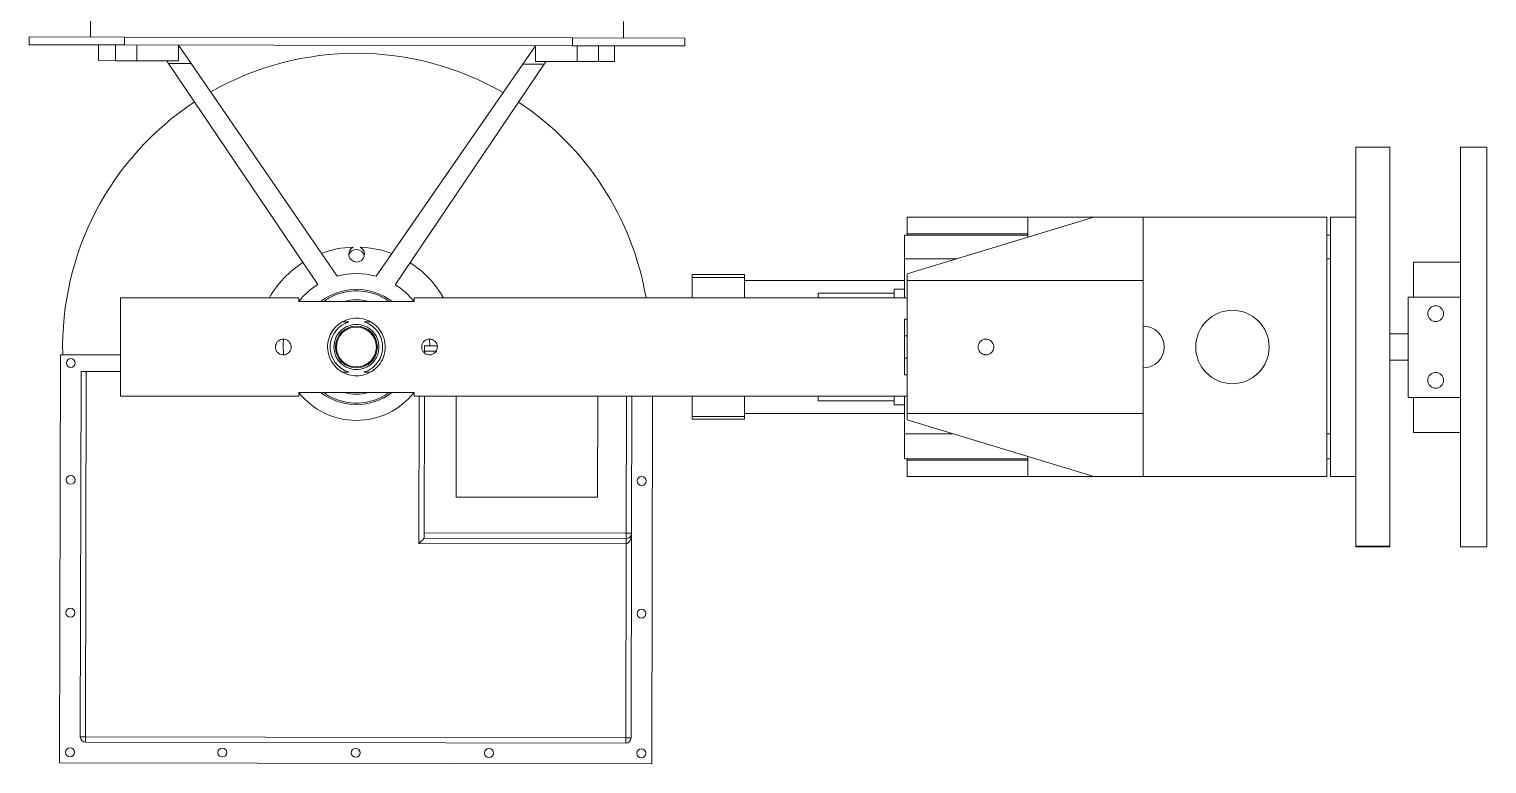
# Model space of a CAD drawing. Header units: millimetres. Extents: x 11 to 421, y 5 to 275.
# Drawn here: x 49.31 to 77.1, y 115.18 to 129.19 of the extents above; entities that cross this region are included whole.
import ezdxf

# ---------------------------------------------------------------- set-up
doc = ezdxf.new("R2010")
doc.units = ezdxf.units.MM

msp = doc.modelspace()

# ---------------------------------------------------------------- linework, layer by layer
at = {"color": 7, "linetype": 'Continuous', "lineweight": 15}
for p, q in [((50.478, 129.354), (50.478, 129.037)), ((60.638, 129.335), (60.638, 129.018)), ((49.307, 128.889), (49.308, 129.039)), ((51.124, 129.036), (49.308, 129.039)), ((51.124, 129.036), (51.123, 128.886)), ((51.124, 129.036), (59.664, 129.02)), ((59.664, 128.87), (59.664, 129.02)), ((61.808, 129.016), (59.664, 129.02)), ((61.808, 129.016), (61.807, 128.866)), ((49.307, 128.889), (51.123, 128.886)), ((50.628, 128.587), (50.628, 128.887)), ((50.953, 128.586), (50.954, 128.886)), ((51.123, 128.886), (59.664, 128.87)), ((51.357, 128.585), (51.357, 128.885)), ((52.157, 128.584), (52.157, 128.884)), ((52.397, 128.533), (52.157, 128.884)), ((58.957, 128.871), (58.716, 128.521)), ((58.957, 128.571), (58.957, 128.871)), ((59.664, 128.87), (61.807, 128.866)), ((59.757, 128.569), (59.757, 128.869)), ((60.16, 128.569), (60.161, 128.869)), ((60.464, 128.568), (60.465, 128.868)), ((50.628, 128.587), (50.953, 128.586)), ((50.953, 128.586), (51.357, 128.585)), ((51.357, 128.585), (52.157, 128.584)), ((51.931, 128.584), (51.965, 128.534)), ((51.965, 128.534), (52.397, 128.533)), ((51.965, 128.534), (54.81, 124.318)), ((55.177, 124.478), (52.397, 128.533)), ((58.716, 128.521), (55.921, 124.476)), ((56.288, 124.315), (59.128, 128.521)), ((58.716, 128.521), (59.128, 128.521)), ((58.957, 128.571), (59.757, 128.569)), ((59.128, 128.521), (59.162, 128.571)), ((59.757, 128.569), (60.16, 128.569)), ((60.16, 128.569), (60.464, 128.568)), ((75.246, 126.937), (74.596, 126.937)), ((74.596, 126.937), (74.596, 119.329)), ((75.246, 126.937), (75.246, 119.329)), ((77.096, 126.937), (76.596, 126.937)), ((76.596, 126.937), (76.596, 119.317)), ((77.096, 126.937), (77.096, 119.317)), ((66.046, 124.519), (69.607, 125.6)), ((66.046, 125.6), (66.046, 125.282)), ((68.346, 125.6), (66.046, 125.6)), ((68.346, 125.6), (68.346, 125.217)), ((68.346, 125.6), (69.607, 125.6)), ((69.607, 125.6), (70.546, 125.6)), ((70.546, 124.397), (70.546, 125.6)), ((74.046, 125.6), (70.546, 125.6)), ((74.046, 125.6), (74.046, 120.655)), ((74.116, 120.655), (74.116, 125.6)), ((74.116, 125.6), (74.596, 125.6)), ((68.346, 125.257), (65.996, 125.257)), ((65.996, 125.257), (65.996, 124.805)), ((66.046, 125.282), (68.346, 125.282)), ((66.046, 125.282), (66.046, 125.257)), ((74.046, 125.257), (74.116, 125.257)), ((66.99, 124.805), (65.996, 124.805)), ((65.996, 124.805), (65.996, 124.063)), ((74.046, 124.805), (74.116, 124.805)), ((61.946, 124.455), (61.946, 124.507)), ((62.946, 124.455), (62.946, 124.507)), ((66.046, 124.397), (66.046, 124.519)), ((75.696, 124.08), (75.696, 124.742)), ((61.946, 124.063), (61.946, 124.455)), ((62.946, 124.063), (62.946, 124.455)), ((65.796, 124.063), (65.796, 124.227)), ((66.046, 121.857), (66.046, 124.397)), ((66.046, 124.397), (70.546, 124.397)), ((70.546, 121.857), (70.546, 124.397)), ((51.046, 123.127), (51.046, 124.063)), ((54.446, 124.063), (54.446, 123.995)), ((54.446, 123.995), (56.646, 123.995)), ((56.646, 123.995), (56.646, 124.063)), ((64.346, 124.156), (65.796, 124.156)), ((64.346, 124.063), (64.346, 124.156)), ((75.596, 122.161), (75.596, 124.08)), ((75.596, 124.08), (75.696, 124.08)), ((75.696, 124.08), (76.596, 124.08)), ((55.292, 123.605), (55.4, 123.605)), ((55.817, 123.605), (55.693, 123.605)), ((66.046, 123.66), (65.996, 123.66)), ((65.996, 123.66), (65.996, 122.595)), ((51.046, 122.191), (51.046, 123.127)), ((56.846, 123.149), (57.087, 123.148)), ((56.946, 123.148), (56.938, 123.277)), ((66.046, 123.341), (65.996, 123.341)), ((49.888, 115.2), (49.902, 122.979)), ((49.902, 122.979), (51.046, 122.977)), ((56.846, 123.049), (56.846, 123.013)), ((57.066, 123.048), (56.846, 123.049)), ((65.996, 122.914), (66.046, 122.914)), ((50.282, 115.694), (50.296, 122.661)), ((50.396, 122.661), (50.382, 115.693)), ((51.046, 122.66), (50.396, 122.661)), ((55.4, 122.649), (55.279, 122.649)), ((55.693, 122.649), (55.801, 122.649)), ((65.996, 122.595), (66.046, 122.595)), ((56.646, 122.259), (54.446, 122.259)), ((54.446, 122.259), (54.446, 122.191)), ((56.646, 122.191), (56.646, 122.259)), ((56.739, 119.382), (56.745, 122.191)), ((56.845, 122.191), (56.84, 119.582)), ((57.45, 122.191), (57.446, 120.266)), ((60.145, 120.261), (60.148, 122.191)), ((60.69, 119.575), (60.695, 122.191)), ((60.795, 122.191), (60.79, 119.575)), ((61.188, 122.191), (61.175, 115.179)), ((61.946, 121.799), (61.946, 122.191)), ((62.946, 121.799), (62.946, 122.191)), ((64.346, 122.099), (64.346, 122.191)), ((64.346, 122.099), (65.796, 122.099)), ((65.796, 122.027), (65.796, 122.191)), ((65.996, 122.191), (65.996, 121.473)), ((75.596, 122.161), (75.696, 122.161)), ((75.696, 122.161), (76.596, 122.161)), ((75.696, 121.499), (75.696, 122.161)), ((61.946, 121.748), (61.946, 121.799)), ((62.946, 121.748), (62.946, 121.799)), ((66.046, 121.857), (70.546, 121.857)), ((66.046, 121.736), (66.046, 121.857)), ((69.607, 120.655), (66.046, 121.736)), ((70.546, 120.655), (70.546, 121.857)), ((66.911, 121.473), (65.996, 121.473)), ((65.996, 121.473), (65.996, 120.997)), ((74.046, 121.473), (74.116, 121.473)), ((68.346, 120.997), (65.996, 120.997)), ((66.046, 120.997), (66.046, 120.972)), ((66.046, 120.972), (66.046, 120.655)), ((68.346, 120.972), (66.046, 120.972)), ((68.346, 121.038), (68.346, 120.655)), ((74.046, 120.997), (74.116, 120.997)), ((66.046, 120.655), (68.346, 120.655)), ((68.346, 120.655), (69.607, 120.655)), ((69.607, 120.655), (70.546, 120.655)), ((74.046, 120.655), (70.546, 120.655)), ((74.116, 120.655), (74.596, 120.655)), ((57.446, 120.266), (60.145, 120.261)), ((56.84, 119.582), (60.69, 119.575)), ((60.79, 119.575), (60.782, 115.674)), ((60.689, 119.375), (56.739, 119.382)), ((60.69, 119.475), (56.84, 119.482)), ((60.682, 115.674), (60.689, 119.375)), ((75.246, 119.329), (74.596, 119.329)), ((74.596, 119.329), (74.596, 119.317)), ((75.246, 119.317), (74.596, 119.317)), ((75.246, 119.329), (75.246, 119.317)), ((77.096, 119.317), (76.596, 119.317)), ((50.382, 115.693), (60.682, 115.674)), ((60.682, 115.574), (50.382, 115.593)), ((61.175, 115.179), (49.888, 115.2))]:
    msp.add_line(p, q, dxfattribs=at)
at = {"color": 7, "linetype": 'Continuous', "lineweight": 15, "flags": 128}
for points in [[(54.155, 123.277), (54.147, 123.172), (54.155, 122.971)], [(56.846, 123.049), (56.846, 123.068), (56.846, 123.087), (56.846, 123.104), (56.846, 123.119), (56.846, 123.132), (56.846, 123.141), (56.846, 123.147), (56.846, 123.149)], [(50.296, 122.661), (50.297, 122.661), (50.303, 122.661), (50.312, 122.661), (50.325, 122.661), (50.34, 122.661), (50.357, 122.661), (50.376, 122.661), (50.396, 122.661)], [(56.84, 119.482), (56.84, 119.484), (56.84, 119.49), (56.84, 119.499), (56.84, 119.511), (56.84, 119.527), (56.84, 119.544), (56.84, 119.563), (56.84, 119.582)], [(60.69, 119.575), (60.709, 119.575), (60.728, 119.575), (60.745, 119.575), (60.76, 119.575), (60.773, 119.575), (60.782, 119.575), (60.788, 119.575), (60.79, 119.575)], [(60.69, 119.475), (60.69, 119.477), (60.69, 119.482), (60.69, 119.492), (60.69, 119.504), (60.69, 119.519), (60.69, 119.537), (60.69, 119.555), (60.69, 119.575)], [(56.739, 119.382), (56.757, 119.4), (56.774, 119.416), (56.79, 119.432), (56.804, 119.446), (56.816, 119.459), (56.826, 119.469), (56.834, 119.476), (56.838, 119.481), (56.84, 119.482)], [(60.69, 119.475), (60.69, 119.473), (60.69, 119.467), (60.69, 119.458), (60.69, 119.446), (60.69, 119.43), (60.689, 119.413), (60.689, 119.394), (60.689, 119.375)], [(50.282, 115.694), (50.284, 115.694), (50.29, 115.693), (50.299, 115.693), (50.312, 115.693), (50.327, 115.693), (50.344, 115.693), (50.363, 115.693), (50.382, 115.693)], [(50.382, 115.693), (50.382, 115.674), (50.382, 115.655), (50.382, 115.638), (50.382, 115.623), (50.382, 115.61), (50.382, 115.601), (50.382, 115.595), (50.382, 115.593)], [(60.682, 115.674), (60.702, 115.674), (60.721, 115.674), (60.738, 115.674), (60.753, 115.674), (60.766, 115.674), (60.775, 115.674), (60.781, 115.674), (60.782, 115.674)], [(60.682, 115.674), (60.682, 115.654), (60.682, 115.636), (60.682, 115.618), (60.682, 115.603), (60.682, 115.591), (60.682, 115.582), (60.682, 115.576), (60.682, 115.574)]]:
    msp.add_lwpolyline(points, dxfattribs=at)
at = {"color": 7, "linetype": 'Continuous', "lineweight": 15}
for centre, radius in [((72.246, 123.127), 0.7), ((76.12, 123.762), 0.15), ((55.546, 123.127), 0.4), ((55.546, 123.127), 0.38), ((50.102, 122.82), 0.085), ((76.12, 122.492), 0.15), ((50.098, 120.594), 0.085), ((60.985, 120.573), 0.085), ((50.093, 118.063), 0.085), ((60.981, 118.043), 0.085), ((50.088, 115.4), 0.085), ((52.989, 115.395), 0.085), ((55.532, 115.39), 0.085), ((58.073, 115.385), 0.085), ((60.976, 115.38), 0.085)]:
    msp.add_circle(centre, radius, dxfattribs=at)
for centre, radius, start, end in [((55.546, 123.127), 5.6, 60.0566, 119.728), ((55.546, 123.127), 5.6, 123.4447, 181.5167), ((55.546, 123.127), 5.6, 9.6217, 56.4786), ((55.546, 123.127), 1.905, 91.9325, 110.5012), ((55.55, 124.897), 0.15, 116.773, 63.0115), ((55.546, 124.837), 0.15, 8.3789, 165.2702), ((55.546, 123.127), 1.905, 69.2834, 87.852), ((55.546, 123.127), 1.905, 122.3493, 150.5714), ((55.546, 123.127), 1.4, 74.4715, 105.313), ((55.546, 123.127), 1.905, 29.4286, 57.4757), ((55.546, 123.127), 1.4, 121.7503, 141.6787), ((55.546, 123.127), 1.1, 52.109, 127.891), ((55.546, 123.127), 1.4, 38.3213, 58.021), ((55.546, 123.127), 0.9, 74.6994, 105.3006), ((70.546, 123.127), 0.4, 270, 90), ((55.546, 123.127), 1.4, 218.3213, 321.6787), ((55.546, 123.127), 1.1, 232.109, 307.891), ((55.546, 123.127), 0.9, 254.6994, 285.3006), ((60.69, 119.575), 0.1, 269.8923, 359.8923), ((50.382, 115.693), 0.1, 179.8923, 269.8923), ((60.682, 115.674), 0.1, 269.8923, 359.8923)]:
    msp.add_arc(centre, radius, start, end, dxfattribs=at)
msp.add_ellipse((60.69, 119.575), major_axis=(0, 0.2), ratio=0.5, start_param=3.141593, end_param=4.712389, dxfattribs=at)
for points in [[(62.946, 124.507), (61.946, 124.507)], [(76.596, 124.742), (75.696, 124.742)], [(62.946, 124.455), (61.946, 124.455)], [(65.996, 124.397), (62.946, 124.397)], [(65.996, 124.227), (65.796, 124.227)], [(54.446, 124.063), (51.046, 124.063)], [(66.046, 124.063), (56.646, 124.063)], [(54.006, 123.153), (54.003, 123.127)], [(54.003, 123.127), (54.004, 123.119)], [(56.793, 123.153), (56.79, 123.127)], [(56.79, 123.127), (56.792, 123.119)], [(75.596, 123.377), (75.246, 123.377)], [(67.513, 122.981), (67.554, 122.979)], [(75.246, 122.877), (75.596, 122.877)], [(51.046, 122.191), (54.446, 122.191)], [(56.646, 122.191), (66.046, 122.191)], [(65.796, 122.027), (65.996, 122.027)], [(61.946, 121.799), (62.946, 121.799)], [(61.946, 121.748), (62.946, 121.748)], [(62.946, 121.857), (65.996, 121.857)], [(75.696, 121.499), (76.596, 121.499)]]:
    msp.add_open_spline(points, degree=1, dxfattribs=at)
for points, knots in [([(54.927, 123.995), (54.938, 124.005), (55.005, 124.06), (55.149, 124.126), (55.346, 124.186), (55.546, 124.203), (55.746, 124.186), (55.944, 124.126), (56.088, 124.06), (56.155, 124.005), (56.166, 123.995)], [0, 0, 0, 0, 0.032916, 0.1958954, 0.3523692, 0.5000003, 0.6476308, 0.8041046, 0.967084, 1, 1, 1, 1]), ([(56.096, 123.127), (56.091, 123.071), (56.081, 122.958), (56.002, 122.805), (55.881, 122.678), (55.724, 122.597), (55.554, 122.57), (55.398, 122.59), (55.252, 122.654), (55.12, 122.764), (55.023, 122.925), (54.987, 123.111), (55.011, 123.284), (55.08, 123.435), (55.196, 123.564), (55.348, 123.65), (55.518, 123.684), (55.676, 123.669), (55.824, 123.611), (55.958, 123.507), (56.061, 123.352), (56.095, 123.212), (56.096, 123.138), (56.096, 123.127)], [0, 0, 0, 0, 0.047864, 0.095589, 0.146913, 0.204133, 0.248004, 0.291935, 0.335553, 0.386547, 0.443991, 0.497554, 0.544207, 0.590068, 0.64075, 0.69757, 0.742084, 0.7867, 0.829871, 0.879756, 0.936885, 0.991384, 1, 1, 1, 1]), ([(55.4, 122.649), (55.37, 122.66), (55.293, 122.689), (55.182, 122.773), (55.089, 122.903), (55.043, 123.059), (55.046, 123.209), (55.091, 123.35), (55.176, 123.474), (55.283, 123.561), (55.368, 123.593), (55.4, 123.605)], [0, 0, 0, 0, 0.073796, 0.193365, 0.335274, 0.449003, 0.563029, 0.670746, 0.786307, 0.919684, 1, 1, 1, 1]), ([(55.116, 123.127), (55.122, 123.073), (55.131, 122.99), (55.185, 122.89), (55.24, 122.821), (55.309, 122.765), (55.409, 122.713), (55.546, 122.687), (55.684, 122.713), (55.784, 122.765), (55.853, 122.821), (55.909, 122.89), (55.96, 122.99), (55.987, 123.127), (55.96, 123.265), (55.909, 123.365), (55.853, 123.434), (55.784, 123.489), (55.684, 123.541), (55.546, 123.568), (55.409, 123.541), (55.309, 123.489), (55.24, 123.434), (55.185, 123.365), (55.131, 123.265), (55.122, 123.181), (55.116, 123.127)], [0, 0, 0, 0, 0.059864, 0.09209, 0.125, 0.15791, 0.190136, 0.25, 0.309864, 0.34209, 0.375, 0.40791, 0.440136, 0.5, 0.559864, 0.59209, 0.625, 0.65791, 0.690136, 0.75, 0.809864, 0.84209, 0.875, 0.90791, 0.940136, 1, 1, 1, 1]), ([(55.693, 123.605), (55.703, 123.602), (55.768, 123.581), (55.875, 123.516), (55.98, 123.393), (56.036, 123.256), (56.052, 123.115), (56.031, 122.976), (55.964, 122.839), (55.856, 122.724), (55.755, 122.669), (55.695, 122.65), (55.693, 122.649)], [0, 0, 0, 0, 0.025817, 0.159535, 0.295061, 0.413678, 0.500121, 0.614823, 0.729149, 0.85302, 0.994775, 1, 1, 1, 1]), ([(54.303, 123.127), (54.301, 123.111), (54.298, 123.077), (54.272, 123.032), (54.235, 122.998), (54.187, 122.978), (54.136, 122.975), (54.087, 122.989), (54.045, 123.018), (54.015, 123.06), (54.001, 123.109), (54.003, 123.16), (54.023, 123.207), (54.056, 123.246), (54.101, 123.271), (54.151, 123.28), (54.201, 123.272), (54.246, 123.248), (54.281, 123.211), (54.3, 123.168), (54.302, 123.139), (54.303, 123.127)], [0, 0, 0, 0, 0.053223, 0.106429, 0.160055, 0.213979, 0.26744, 0.320397, 0.373596, 0.427402, 0.48124, 0.534492, 0.587454, 0.640855, 0.694761, 0.748449, 0.801522, 0.854546, 0.908159, 0.962084, 1, 1, 1, 1]), ([(54.301, 123.118), (54.303, 123.132), (54.304, 123.147), (54.299, 123.16), (54.299, 123.16)], [0, 0, 0, 0, 0.961688, 1, 1, 1, 1]), ([(57.09, 123.127), (57.089, 123.111), (57.085, 123.077), (57.06, 123.032), (57.022, 122.998), (56.975, 122.978), (56.924, 122.975), (56.875, 122.989), (56.833, 123.018), (56.803, 123.06), (56.788, 123.109), (56.791, 123.16), (56.81, 123.207), (56.844, 123.246), (56.888, 123.271), (56.939, 123.28), (56.989, 123.272), (57.034, 123.248), (57.068, 123.211), (57.087, 123.168), (57.089, 123.139), (57.09, 123.127)], [0, 0, 0, 0, 0.053223, 0.106429, 0.160055, 0.213979, 0.26744, 0.320397, 0.373596, 0.427401, 0.48124, 0.534492, 0.587454, 0.640855, 0.694761, 0.748449, 0.801522, 0.854546, 0.908159, 0.962084, 1, 1, 1, 1]), ([(57.089, 123.118), (57.089, 123.132), (57.091, 123.154), (57.081, 123.174), (57.078, 123.181)], [0, 0, 0, 0, 0.631371, 1, 1, 1, 1]), ([(67.546, 122.977), (67.563, 122.979), (67.597, 122.982), (67.642, 123.008), (67.676, 123.046), (67.695, 123.093), (67.698, 123.144), (67.684, 123.194), (67.655, 123.235), (67.613, 123.265), (67.564, 123.279), (67.513, 123.276), (67.465, 123.257), (67.427, 123.223), (67.402, 123.178), (67.394, 123.127), (67.402, 123.077), (67.427, 123.032), (67.465, 122.998), (67.507, 122.98), (67.535, 122.978), (67.546, 122.977)], [0, 0, 0, 0, 0.053433, 0.106857, 0.160516, 0.214331, 0.267891, 0.321187, 0.374615, 0.428368, 0.482136, 0.53558, 0.588867, 0.642409, 0.696219, 0.749895, 0.803246, 0.856585, 0.910241, 0.964056, 1, 1, 1, 1]), ([(67.396, 123.127), (67.397, 123.11), (67.397, 123.093), (67.405, 123.078), (67.405, 123.078)], [0, 0, 0, 0, 0.997955, 1, 1, 1, 1]), ([(56.166, 122.259), (56.155, 122.25), (56.088, 122.194), (55.944, 122.129), (55.746, 122.069), (55.546, 122.052), (55.346, 122.069), (55.149, 122.129), (55.005, 122.194), (54.938, 122.25), (54.927, 122.259)], [0, 0, 0, 0, 0.032916, 0.195895, 0.352369, 0.5, 0.647631, 0.804105, 0.967084, 1, 1, 1, 1])]:
    msp.add_open_spline(points, degree=3, knots=knots, dxfattribs=at)

doc.saveas('drawing.dxf')
